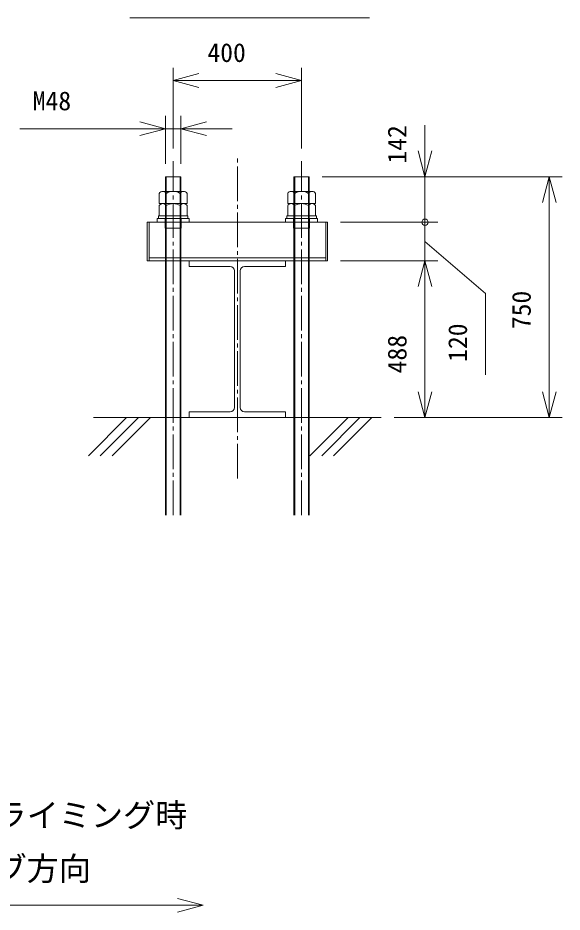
# Model space of a CAD drawing. Units: millimetres, scale not verified, with parts at other scales. Extents: x -17622 to 17358, y -25032 to 27188.
# Drawn here: x -7494 to 981, y -15796 to -1869 of the extents above; entities that cross this region are included whole.
import ezdxf
from ezdxf.enums import TextEntityAlignment as Align

# ---------------------------------------------------------------- set-up
doc = ezdxf.new("R2010")
doc.units = ezdxf.units.MM
doc.header["$LTSCALE"] = 60
doc.linetypes.add('CHAIN2', pattern=[12, 9, -1, 1, -1])
for name, color, linetype, lineweight in [('0-3_05 寸法', 7, 'Continuous', 18), ('0-4_10 当社外形線', 3, 'Continuous', 18), ('0-5_12 当社中心線', 3, 'CHAIN2', 18), ('0-7_20 躯体・土木、外形線', 1, 'Continuous', 18)]:
    doc.layers.add(name, color=color, linetype=linetype, lineweight=lineweight)
doc.styles.add('ＭＳ ゴシック', font='')
doc.styles.get('ＭＳ ゴシック').set_extended_font_data('MS Gothic')

msp = doc.modelspace()

# ---------------------------------------------------------------- linework, layer by layer
at = {"layer": '0-3_05 寸法'}
for p, q in [((-5750.58, -1869.49), (-2019.79, -1869.49)), ((-5076, -3903.51), (-5076, -2644.98)), ((-3076, -3903.51), (-3076, -2644.98)), ((-5076, -2844.98), (-4676, -2844.98)), ((-4676, -2844.98), (-3476, -2844.98)), ((-3076, -2844.98), (-3476, -2844.98)), ((-5196, -4142.38), (-5196, -3396.36)), ((-4956, -4142.38), (-4956, -3396.36)), ((-5596, -3596.36), (-7462.67, -3596.36)), ((-5196, -3596.36), (-5596, -3596.36)), ((-4956, -3596.36), (-5196, -3596.36)), ((-4956, -3596.36), (-4556, -3596.36)), ((-4556, -3596.36), (-4156, -3596.36)), ((-1154.3, -3942.38), (-1154.3, -3542.38)), ((-1154.3, -4342.38), (-1154.3, -3942.38)), ((-2756, -4342.38), (-954.3, -4342.38)), ((-2756, -4342.38), (980.93, -4342.38)), ((-1154.3, -5052.38), (-1154.3, -4342.38)), ((780.93, -4342.38), (780.93, -4742.38)), ((-1154.3, -5052.38), (-1154.3, -4652.38)), ((780.93, -7692.38), (780.93, -4742.38)), ((-2471, -5052.38), (-954.3, -5052.38)), ((-2471, -5052.38), (-954.3, -5052.38)), ((-1154.3, -5052.38), (-1154.3, -5452.38)), ((-1154.3, -5652.38), (-1154.3, -5052.38)), ((-1154.3, -5652.38), (-1154.3, -5052.38)), ((-2471, -5652.38), (-954.3, -5652.38)), ((-2471, -5652.38), (-954.3, -5652.38)), ((-1154.3, -5652.38), (-1154.3, -6052.38)), ((-1154.3, -5652.38), (-1154.3, -6052.38)), ((-1154.3, -7692.38), (-1154.3, -6052.38)), ((-1154.3, -6052.38), (-1154.3, -6452.38)), ((-1154.3, -8092.38), (-1154.3, -7692.38)), ((780.93, -8092.38), (780.93, -7692.38)), ((-1635.33, -8092.38), (980.93, -8092.38)), ((-1635.33, -8092.38), (-954.3, -8092.38))]:
    msp.add_line(p, q, dxfattribs=at)
for points in [[(-4676, -2952.16), (-5076, -2844.98), (-4676, -2737.8)], [(-3476, -2737.8), (-3076, -2844.98), (-3476, -2952.16)], [(-5596, -3489.18), (-5196, -3596.36), (-5596, -3703.54)], [(-4556, -3703.54), (-4956, -3596.36), (-4556, -3489.18)], [(-1047.12, -3942.38), (-1154.3, -4342.38), (-1261.48, -3942.38)], [(673.75, -4742.38), (780.93, -4342.38), (888.11, -4742.38)], [(-1154.3, -5352.38), (-211.14, -6160.49), (-211.14, -7427.16)], [(-1261.48, -6052.38), (-1154.3, -5652.38), (-1047.12, -6052.38)], [(-1261.48, -6052.38), (-1154.3, -5652.38), (-1047.12, -6052.38)], [(-1047.12, -7692.38), (-1154.3, -8092.38), (-1261.48, -7692.38)], [(888.11, -7692.38), (780.93, -8092.38), (673.75, -7692.38)], [(-5007.13, -15581.82), (-4607.13, -15689), (-5007.13, -15796.18)], [(-4607.13, -15689), (-5007.13, -15689), (-8468.95, -15689)]]:
    msp.add_lwpolyline(points, dxfattribs=at)
msp.add_circle((-1154.3, -5052.38), 50, dxfattribs=at)
msp.add_circle((-1154.3, -5052.38), 50, dxfattribs=at)
at = {"layer": '0-4_10 当社外形線'}
for p, q in [((-5196, -9615.69), (-5196, -4342.38)), ((-5196, -4342.38), (-4956, -4342.38)), ((-5183.5, -9615.69), (-5183.5, -4342.38)), ((-4968.5, -9615.69), (-4968.5, -4342.38)), ((-4956, -9615.69), (-4956, -4342.38)), ((-3196, -9615.69), (-3196, -4342.38)), ((-2956, -4342.38), (-3196, -4342.38)), ((-3183.5, -9615.69), (-3183.5, -4342.38)), ((-2968.5, -9615.69), (-2968.5, -4342.38)), ((-2956, -9615.69), (-2956, -4342.38)), ((-5238.38, -4572.38), (-4913.62, -4572.38)), ((-2913.62, -4572.38), (-3238.38, -4572.38)), ((-5184.25, -4603.63), (-5184.25, -4762.38)), ((-4967.75, -4603.63), (-4967.75, -4762.38)), ((-3184.25, -4603.63), (-3184.25, -4762.38)), ((-2967.75, -4603.63), (-2967.75, -4762.38)), ((-5238.38, -4762.38), (-4913.62, -4762.38)), ((-5184.25, -4793.63), (-5184.25, -4952.38)), ((-4967.75, -4793.63), (-4967.75, -4952.38)), ((-2913.62, -4762.38), (-3238.38, -4762.38)), ((-3184.25, -4793.63), (-3184.25, -4952.38)), ((-2967.75, -4793.63), (-2967.75, -4952.38)), ((-4826, -4992.38), (-5326, -4992.38)), ((-4846, -4952.38), (-5306, -4952.38)), ((-5201, -5142.38), (-5201, -4992.38)), ((-4951, -5142.38), (-4951, -4992.38)), ((-3326, -4992.38), (-2826, -4992.38)), ((-3326, -4992.38), (-2826, -4992.38)), ((-3306, -4952.38), (-2846, -4952.38)), ((-3201, -5142.38), (-3201, -4992.38)), ((-3201, -5142.38), (-3201, -4992.38)), ((-2951, -5142.38), (-2951, -4992.38)), ((-2951, -5142.38), (-2951, -4992.38)), ((-5481, -5052.38), (-2671, -5052.38)), ((-5481, -5652.38), (-5481, -5052.38)), ((-5451, -5652.38), (-5451, -5052.38)), ((-4951, -5052.38), (-5201, -5052.38)), ((-4951, -5142.38), (-5201, -5142.38)), ((-3201, -5052.38), (-2951, -5052.38)), ((-3201, -5052.38), (-2951, -5052.38)), ((-3201, -5142.38), (-2951, -5142.38)), ((-3201, -5142.38), (-2951, -5142.38)), ((-2701, -5652.38), (-2701, -5052.38)), ((-2671, -5652.38), (-2671, -5052.38)), ((-5481, -5652.38), (-2671, -5652.38)), ((-5451, -5607.38), (-2701, -5607.38)), ((-4121, -5807.38), (-4121, -7937.38)), ((-4031, -5807.38), (-4031, -7937.38))]:
    msp.add_line(p, q, dxfattribs=at)
for points in [[(-5292.51, -4603.63), (-5292.51, -4762.38), (-4859.49, -4762.38), (-4859.49, -4603.63)], [(-2859.49, -4603.63), (-2859.49, -4762.38), (-3292.51, -4762.38), (-3292.51, -4603.63)], [(-5292.51, -4793.63), (-5292.51, -4952.38), (-4859.49, -4952.38), (-4859.49, -4793.63)], [(-2859.49, -4793.63), (-2859.49, -4952.38), (-3292.51, -4952.38), (-3292.51, -4793.63)], [(-3326, -5652.38), (-4826, -5652.38), (-4826, -5742.38), (-4186, -5742.38)], [(-3326, -5652.38), (-3326, -5742.38), (-3966, -5742.38)], [(-3326, -8092.38), (-4826, -8092.38), (-4826, -8002.38), (-4186, -8002.38)], [(-3326, -8092.38), (-3326, -8002.38), (-3966, -8002.38)]]:
    msp.add_lwpolyline(points, dxfattribs=at)
for centre, radius, start, end in [((-5238.38, -4634.88), 62.5, 30, 150), ((-5076, -4775.5), 203.12, 57.79577, 122.20423), ((-4913.62, -4634.88), 62.5, 29.99999, 150.00002), ((-3238.38, -4634.88), 62.5, 29.99998, 150.00001), ((-3076, -4775.5), 203.12, 57.79577, 122.20423), ((-2913.62, -4634.88), 62.5, 30, 150), ((-5238.38, -4824.88), 62.5, 30, 150), ((-5076, -4965.5), 203.12, 57.79577, 122.20423), ((-4913.62, -4824.88), 62.5, 29.99999, 150.00002), ((-3238.38, -4824.88), 62.5, 29.99998, 150.00001), ((-3076, -4965.5), 203.12, 57.79577, 122.20423), ((-2913.62, -4824.88), 62.5, 30, 150), ((-4186, -5807.38), 65, 0, 90), ((-3966, -5807.38), 65, 90, 180), ((-4186, -7937.38), 65, 270, 0), ((-3966, -7937.38), 65, 180, 270)]:
    msp.add_arc(centre, radius, start, end, dxfattribs=at)
at = {"layer": '0-5_12 当社中心線'}
for p, q in [((-4076, -9041.82), (-4076, -4011.4)), ((-5076, -9615.69), (-5076, -4103.51)), ((-3076, -9615.69), (-3076, -4103.51)), ((-5326, -5052.38), (-5326, -4992.38)), ((-5306, -4992.38), (-5306, -4952.38)), ((-4846, -4992.38), (-4846, -4952.38)), ((-4826, -5052.38), (-4826, -4992.38)), ((-3326, -5052.38), (-3326, -4992.38)), ((-3326, -5052.38), (-3326, -4992.38)), ((-3306, -4992.38), (-3306, -4952.38)), ((-2846, -4992.38), (-2846, -4952.38)), ((-2826, -5052.38), (-2826, -4992.38)), ((-2826, -5052.38), (-2826, -4992.38))]:
    msp.add_line(p, q, dxfattribs=at)
at = {"layer": '0-7_20 躯体・土木、外形線'}
for p, q in [((-5800.34, -8092.38), (-6396.54, -8688.58)), ((-6316.67, -8092.38), (-1835.33, -8092.38)), ((-5614.37, -8092.38), (-6210.58, -8688.58)), ((-5428.4, -8092.38), (-6024.61, -8688.58)), ((-2352.65, -8092.38), (-2948.86, -8688.58)), ((-2166.68, -8092.38), (-2762.89, -8688.58)), ((-1980.72, -8092.38), (-2576.92, -8688.58))]:
    msp.add_line(p, q, dxfattribs=at)

# ---------------------------------------------------------------- texts
at = {"layer": '0-3_05 寸法', "style": 'ＭＳ ゴシック'}
for s, height, p in [('400', 293.3, (-4542.67, -2644.98)), ('M48', 293.3, (-7262.67, -3396.36)), ('クライミング時', 366.6, (-8356.23, -14579)), ('ジブ方向', 366.6, (-8356.23, -15412.33))]:
    msp.add_text(s, height=height, dxfattribs=at).set_placement(p, align=Align.BOTTOM_LEFT)
for s, p in [('142', (-1354.3, -4139.02)), ('750', (580.93, -6717.38)), ('120', (-411.14, -7227.16)), ('488', (-1354.3, -7405.71))]:
    msp.add_text(s, height=293.3, rotation=90, dxfattribs=at).set_placement(p, align=Align.BOTTOM_LEFT)

doc.saveas('drawing.dxf')
